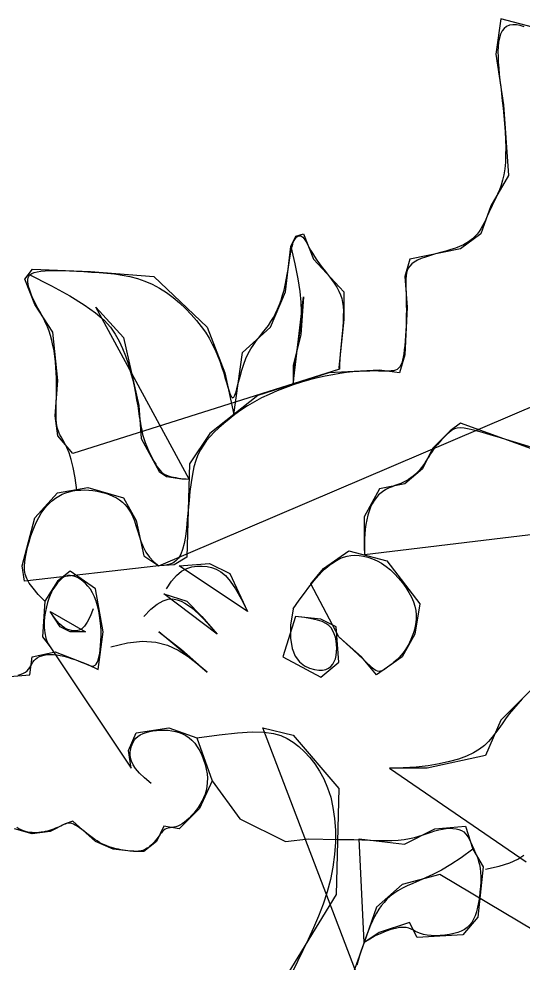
# Model space of a CAD drawing. Header units: metres. Extents: x -1226 to -815, y -1 to 952.
# Drawn here: x -1082.1 to -1029.2, y 401.7 to 500.8 of the extents above; entities that cross this region are included whole.
import ezdxf

# ---------------------------------------------------------------- set-up
doc = ezdxf.new("R2010")
doc.units = ezdxf.units.M
doc.layers.add('7', color=7, linetype='Continuous')

msp = doc.modelspace()

# ---------------------------------------------------------------- linework, layer by layer
at = {"layer": '7'}
for points in [[(-1027.55, 499.74), (-1031.53, 500.8), (-1032.06, 497.09), (-1031.26, 491.78), (-1030.73, 484.36), (-1032.59, 481.17), (-1033.65, 478.26), (-1035.78, 476.66), (-1041.09, 475.6), (-1041.62, 473.75), (-1041.35, 470.56), (-1041.62, 465.53), (-1042.15, 463.67), (-1044.27, 463.93), (-1049.58, 463.67), (-1057.02, 461.28), (-1062.06, 457.3), (-1064.19, 454.12), (-1064.45, 444.31), (-1065.78, 443.51), (-1067.39, 443.39)], [(-1029.09, 499.97), (-1029.51, 500.1), (-1029.91, 500.18), (-1030.3, 500.19), (-1030.65, 500.13), (-1030.96, 500), (-1031.21, 499.8), (-1031.42, 499.53), (-1031.58, 499.2), (-1031.7, 498.81), (-1031.78, 498.37), (-1031.83, 497.89), (-1031.85, 497.37), (-1031.84, 496.82), (-1031.81, 496.25), (-1031.77, 495.64), (-1031.71, 495.01), (-1031.64, 494.36), (-1031.56, 493.67), (-1031.48, 492.96), (-1031.39, 492.21), (-1031.31, 491.43), (-1031.23, 490.62), (-1031.16, 489.79), (-1031.1, 488.95), (-1031.05, 488.11), (-1031.03, 487.3), (-1031.04, 486.51), (-1031.07, 485.76), (-1031.13, 485.06), (-1031.23, 484.43), (-1031.36, 483.86), (-1031.52, 483.34), (-1031.7, 482.86), (-1031.88, 482.42), (-1032.08, 482), (-1032.27, 481.6), (-1032.46, 481.22), (-1032.64, 480.84), (-1032.8, 480.47), (-1032.97, 480.1), (-1033.13, 479.75), (-1033.29, 479.41), (-1033.46, 479.08), (-1033.64, 478.77), (-1033.83, 478.48), (-1034.04, 478.21), (-1034.27, 477.95), (-1034.52, 477.72), (-1034.8, 477.5), (-1035.12, 477.29), (-1035.47, 477.1), (-1035.87, 476.92), (-1036.31, 476.75), (-1036.8, 476.59), (-1037.32, 476.43), (-1037.86, 476.28), (-1038.4, 476.13), (-1038.93, 475.97), (-1039.43, 475.81), (-1039.89, 475.65), (-1040.29, 475.47), (-1040.62, 475.28), (-1040.88, 475.08), (-1041.09, 474.86), (-1041.24, 474.63), (-1041.35, 474.38), (-1041.42, 474.12), (-1041.46, 473.83), (-1041.49, 473.53), (-1041.5, 473.2), (-1041.5, 472.85), (-1041.49, 472.48), (-1041.48, 472.09), (-1041.47, 471.67), (-1041.46, 471.23), (-1041.45, 470.75), (-1041.44, 470.25), (-1041.45, 469.73), (-1041.46, 469.18), (-1041.48, 468.63), (-1041.5, 468.07), (-1041.53, 467.53), (-1041.57, 467), (-1041.62, 466.51), (-1041.66, 466.06), (-1041.72, 465.65), (-1041.77, 465.29), (-1041.84, 464.98), (-1041.92, 464.71), (-1042.02, 464.48), (-1042.13, 464.29), (-1042.26, 464.14), (-1042.42, 464.02), (-1042.59, 463.94), (-1042.8, 463.88), (-1043.04, 463.85), (-1043.31, 463.83), (-1043.62, 463.83), (-1043.97, 463.84), (-1044.36, 463.84), (-1044.8, 463.85), (-1045.29, 463.84), (-1045.83, 463.82), (-1046.41, 463.79), (-1047.04, 463.75), (-1047.71, 463.68), (-1048.41, 463.58), (-1049.16, 463.46), (-1049.94, 463.31), (-1050.75, 463.13), (-1051.59, 462.92), (-1052.44, 462.67), (-1053.3, 462.4), (-1054.15, 462.09), (-1055, 461.76), (-1055.82, 461.4), (-1056.62, 461.02), (-1057.38, 460.61), (-1058.1, 460.18), (-1058.79, 459.73), (-1059.43, 459.28), (-1060.03, 458.81), (-1060.59, 458.35), (-1061.1, 457.89), (-1061.58, 457.44), (-1062, 456.99), (-1062.38, 456.55), (-1062.72, 456.08), (-1063.02, 455.59), (-1063.29, 455.05), (-1063.52, 454.45), (-1063.71, 453.78), (-1063.88, 453.02), (-1064.01, 452.16), (-1064.13, 451.22), (-1064.23, 450.25), (-1064.32, 449.26), (-1064.41, 448.28), (-1064.5, 447.35), (-1064.61, 446.49), (-1064.74, 445.74), (-1064.9, 445.12), (-1065.09, 444.62), (-1065.32, 444.22), (-1065.6, 443.92), (-1065.94, 443.7), (-1066.35, 443.55), (-1066.83, 443.45), (-1067.39, 443.39), (-1024.36, 461.81)], [(-1075.99, 451.33), (-1075.99, 451.33), (-1076.16, 452.64), (-1076.36, 453.71), (-1076.57, 454.58), (-1076.8, 455.27), (-1077.03, 455.81), (-1077.25, 456.25), (-1077.46, 456.61), (-1077.64, 456.93), (-1077.79, 457.23), (-1077.91, 457.53), (-1078, 457.82), (-1078.07, 458.12), (-1078.12, 458.42), (-1078.15, 458.74), (-1078.16, 459.07), (-1078.17, 459.42), (-1078.17, 459.8), (-1078.16, 460.2), (-1078.14, 460.63), (-1078.13, 461.08), (-1078.12, 461.55), (-1078.11, 462.04), (-1078.11, 462.56), (-1078.12, 463.09), (-1078.15, 463.65), (-1078.18, 464.22), (-1078.24, 464.8), (-1078.3, 465.38), (-1078.38, 465.95), (-1078.49, 466.51), (-1078.6, 467.05), (-1078.74, 467.56), (-1078.9, 468.04), (-1079.08, 468.49), (-1079.27, 468.92), (-1079.46, 469.32), (-1079.66, 469.71), (-1079.86, 470.08), (-1080.06, 470.43), (-1080.25, 470.79), (-1080.42, 471.13), (-1080.59, 471.47), (-1080.73, 471.8), (-1080.86, 472.12), (-1080.96, 472.42), (-1081.05, 472.71), (-1081.1, 472.97), (-1081.13, 473.22), (-1081.13, 473.44), (-1081.1, 473.63), (-1081.02, 473.8), (-1080.9, 473.95), (-1080.71, 474.08), (-1080.47, 474.18), (-1080.15, 474.26), (-1079.76, 474.32), (-1079.29, 474.36), (-1078.75, 474.38), (-1078.14, 474.39), (-1077.47, 474.38), (-1076.76, 474.35), (-1076.02, 474.32), (-1075.24, 474.28), (-1074.45, 474.23), (-1073.65, 474.18), (-1072.85, 474.11), (-1072.04, 474.03), (-1071.23, 473.91), (-1070.43, 473.75), (-1069.64, 473.54), (-1068.85, 473.28), (-1068.08, 472.95), (-1067.33, 472.55), (-1066.59, 472.09), (-1065.89, 471.57), (-1065.21, 471.01), (-1064.58, 470.41), (-1063.99, 469.79), (-1063.44, 469.16), (-1062.95, 468.53), (-1062.51, 467.91), (-1062.13, 467.29), (-1061.79, 466.68), (-1061.5, 466.07), (-1061.24, 465.48), (-1061.01, 464.89), (-1060.81, 464.31), (-1060.62, 463.73), (-1060.46, 463.17), (-1060.3, 462.63), (-1060.16, 462.14), (-1060.02, 461.72), (-1059.9, 461.38), (-1059.77, 461.15), (-1059.66, 461.05), (-1059.54, 461.1), (-1059.42, 461.32), (-1059.3, 461.67), (-1059.17, 462.14), (-1059.03, 462.69), (-1058.88, 463.29), (-1058.7, 463.92), (-1058.5, 464.55), (-1058.28, 465.15), (-1058.02, 465.69), (-1057.74, 466.19), (-1057.45, 466.64), (-1057.14, 467.06), (-1056.82, 467.46), (-1056.51, 467.84), (-1056.2, 468.23), (-1055.91, 468.62), (-1055.64, 469.03), (-1055.39, 469.45), (-1055.16, 469.89), (-1054.94, 470.34), (-1054.75, 470.82), (-1054.57, 471.3), (-1054.42, 471.81), (-1054.27, 472.33), (-1054.15, 472.87), (-1054.04, 473.41), (-1053.94, 473.96), (-1053.85, 474.49), (-1053.77, 475), (-1053.7, 475.48), (-1053.63, 475.92), (-1053.57, 476.31), (-1053.5, 476.65), (-1053.43, 476.93), (-1053.36, 477.17), (-1053.3, 477.37), (-1053.22, 477.53), (-1053.15, 477.66), (-1053.07, 477.77), (-1052.99, 477.86), (-1052.91, 477.93), (-1052.82, 477.99), (-1052.72, 478.03), (-1052.63, 478.05), (-1052.52, 478.03), (-1052.42, 477.98), (-1052.31, 477.9), (-1052.19, 477.77), (-1052.08, 477.6), (-1051.95, 477.39), (-1051.81, 477.14), (-1051.66, 476.85), (-1051.49, 476.54), (-1051.29, 476.2), (-1051.07, 475.85), (-1050.82, 475.47), (-1050.54, 475.08), (-1050.24, 474.69), (-1049.92, 474.28), (-1049.61, 473.87), (-1049.3, 473.46), (-1049.01, 473.05), (-1048.74, 472.65), (-1048.52, 472.24), (-1048.35, 471.85), (-1048.22, 471.45), (-1048.13, 471.04), (-1048.07, 470.61), (-1048.05, 470.15), (-1048.06, 469.64), (-1048.08, 469.08), (-1048.12, 468.46), (-1048.18, 467.78), (-1048.24, 467.06), (-1048.31, 466.34), (-1048.37, 465.66), (-1048.42, 465.05), (-1048.46, 464.55), (-1048.47, 464.2), (-1048.47, 464.03), (-1076.4, 455.18), (-1077.99, 457.04), (-1078.26, 459.16), (-1077.99, 462.87), (-1078.52, 467.91), (-1080.38, 470.83), (-1081.44, 473.48), (-1080.65, 474.54), (-1074.54, 474.28), (-1067.9, 473.75), (-1062.33, 468.44), (-1060.47, 463.67), (-1059.54, 459.29), (-1058.61, 465.79), (-1055.69, 468.44), (-1054.1, 472.16), (-1053.57, 476.93), (-1053.04, 477.99), (-1052.24, 478.26), (-1051.18, 475.6), (-1047.99, 472.16), (-1047.99, 469.24), (-1048.52, 464.2), (-1048.47, 464.03)], [(-1053.57, 476.93), (-1053.57, 476.93), (-1053.13, 475.09), (-1052.82, 473.52), (-1052.62, 472.2), (-1052.5, 471.07), (-1052.46, 470.11), (-1052.48, 469.27), (-1052.55, 468.53), (-1052.64, 467.85), (-1052.74, 467.18), (-1052.85, 466.53), (-1052.96, 465.88), (-1053.07, 465.23), (-1053.16, 464.58), (-1053.23, 463.9), (-1053.28, 463.2), (-1053.3, 462.47), (-1052.24, 471.63), (-1052.5, 467.65), (-1053.3, 464.46), (-1053.3, 462.47)], [(-1081.05, 474.01), (-1081.05, 474.01), (-1078.66, 472.8), (-1076.73, 471.74), (-1075.21, 470.8), (-1074.03, 469.95), (-1073.14, 469.17), (-1072.47, 468.44), (-1071.96, 467.72), (-1071.55, 466.98), (-1071.2, 466.22), (-1070.89, 465.43), (-1070.62, 464.63), (-1070.38, 463.83), (-1070.17, 463.04), (-1069.99, 462.27), (-1069.84, 461.53), (-1069.72, 460.84), (-1069.61, 460.2), (-1069.52, 459.62), (-1069.44, 459.08), (-1069.36, 458.57), (-1069.28, 458.1), (-1069.19, 457.64), (-1069.09, 457.2), (-1068.97, 456.77), (-1068.82, 456.34), (-1068.66, 455.92), (-1068.48, 455.51), (-1068.29, 455.11), (-1068.1, 454.74), (-1067.91, 454.39), (-1067.72, 454.08), (-1067.55, 453.81), (-1067.39, 453.58), (-1067.24, 453.4), (-1067.1, 453.25), (-1066.96, 453.12), (-1066.82, 453.02), (-1066.67, 452.94), (-1066.5, 452.88), (-1066.31, 452.82), (-1066.1, 452.76), (-1065.87, 452.71), (-1065.62, 452.66), (-1065.35, 452.61), (-1065.08, 452.57), (-1064.8, 452.54), (-1064.51, 452.52), (-1064.23, 452.51), (-1074.01, 470.56), (-1071.09, 467.38), (-1069.5, 460.22), (-1069.23, 456.77), (-1067.37, 453.32), (-1066.58, 452.79), (-1064.98, 452.53), (-1064.23, 452.51)], [(-1025.42, 454.65), (-1035.78, 458.36), (-1036.84, 457.57), (-1038.7, 455.71), (-1039.76, 453.59), (-1041.62, 452), (-1044.27, 451.47), (-1045.87, 448.55), (-1045.87, 445.37), (-1045.82, 444.58)], [(-1028.51, 455.9), (-1029.53, 456.2), (-1030.56, 456.51), (-1031.58, 456.83), (-1032.56, 457.13), (-1033.45, 457.4), (-1034.23, 457.61), (-1034.87, 457.76), (-1035.39, 457.85), (-1035.81, 457.87), (-1036.13, 457.85), (-1036.39, 457.78), (-1036.61, 457.68), (-1036.79, 457.55), (-1036.97, 457.39), (-1037.16, 457.22), (-1037.36, 457.03), (-1037.56, 456.83), (-1037.77, 456.61), (-1037.98, 456.39), (-1038.18, 456.15), (-1038.38, 455.91), (-1038.57, 455.67), (-1038.74, 455.42), (-1038.91, 455.16), (-1039.07, 454.91), (-1039.23, 454.66), (-1039.39, 454.4), (-1039.55, 454.16), (-1039.72, 453.91), (-1039.89, 453.68), (-1040.08, 453.45), (-1040.28, 453.23), (-1040.5, 453.02), (-1040.72, 452.83), (-1040.96, 452.64), (-1041.21, 452.47), (-1041.48, 452.32), (-1041.75, 452.18), (-1042.04, 452.05), (-1042.34, 451.93), (-1042.64, 451.82), (-1042.94, 451.71), (-1043.24, 451.58), (-1043.54, 451.44), (-1043.82, 451.27), (-1044.1, 451.07), (-1044.35, 450.84), (-1044.59, 450.57), (-1044.81, 450.26), (-1045.02, 449.92), (-1045.2, 449.55), (-1045.35, 449.14), (-1045.49, 448.71), (-1045.6, 448.24), (-1045.69, 447.75), (-1045.75, 447.24), (-1045.8, 446.73), (-1045.83, 446.23), (-1045.84, 445.75), (-1045.84, 445.31), (-1045.83, 444.91), (-1045.82, 444.58), (-1015.07, 448.29)], [(-1079.34, 439.68), (-1079.34, 439.68), (-1080.04, 440.41), (-1080.58, 441.05), (-1080.98, 441.6), (-1081.24, 442.09), (-1081.4, 442.53), (-1081.47, 442.96), (-1081.48, 443.38), (-1081.44, 443.83), (-1081.37, 444.31), (-1081.27, 444.83), (-1081.15, 445.37), (-1081, 445.91), (-1080.84, 446.46), (-1080.65, 447.01), (-1080.44, 447.53), (-1080.22, 448.03), (-1079.98, 448.49), (-1079.72, 448.92), (-1079.45, 449.31), (-1079.16, 449.66), (-1078.86, 449.98), (-1078.55, 450.26), (-1078.22, 450.51), (-1077.88, 450.73), (-1077.52, 450.91), (-1077.15, 451.06), (-1076.78, 451.18), (-1076.39, 451.27), (-1075.99, 451.33), (-1075.58, 451.36), (-1075.16, 451.37), (-1074.73, 451.35), (-1074.3, 451.3), (-1073.86, 451.23), (-1073.43, 451.14), (-1073, 451.02), (-1072.59, 450.88), (-1072.2, 450.72), (-1071.84, 450.53), (-1071.5, 450.33), (-1071.21, 450.1), (-1070.94, 449.85), (-1070.71, 449.57), (-1070.49, 449.26), (-1070.3, 448.92), (-1070.13, 448.53), (-1069.96, 448.11), (-1069.8, 447.63), (-1069.64, 447.11), (-1069.47, 446.56), (-1069.27, 445.99), (-1069.03, 445.41), (-1068.74, 444.85), (-1068.38, 444.31), (-1067.93, 443.82), (-1067.39, 443.39), (-1081.46, 441.8), (-1081.73, 443.39), (-1080.4, 448.43), (-1078.01, 451.08), (-1074.82, 451.61), (-1071.11, 450.55), (-1069.78, 448.16), (-1068.98, 444.45), (-1067.39, 443.39)], [(-1053.32, 438.88), (-1053.32, 438.88), (-1052.67, 439.79), (-1052.13, 440.55), (-1051.66, 441.17), (-1051.26, 441.69), (-1050.91, 442.11), (-1050.6, 442.46), (-1050.31, 442.76), (-1050.02, 443.04), (-1049.72, 443.3), (-1049.42, 443.54), (-1049.1, 443.77), (-1048.76, 443.98), (-1048.41, 444.16), (-1048.05, 444.31), (-1047.66, 444.42), (-1047.26, 444.49), (-1046.83, 444.52), (-1046.39, 444.5), (-1045.93, 444.43), (-1045.47, 444.32), (-1045, 444.15), (-1044.52, 443.93), (-1044.05, 443.67), (-1043.58, 443.35), (-1043.12, 442.97), (-1042.68, 442.55), (-1042.26, 442.1), (-1041.86, 441.62), (-1041.5, 441.13), (-1041.19, 440.62), (-1040.92, 440.12), (-1040.71, 439.63), (-1040.55, 439.16), (-1040.46, 438.71), (-1040.41, 438.28), (-1040.41, 437.86), (-1040.44, 437.47), (-1040.51, 437.08), (-1040.6, 436.72), (-1040.71, 436.36), (-1040.83, 436.02), (-1040.96, 435.69), (-1041.11, 435.37), (-1041.26, 435.07), (-1041.43, 434.79), (-1041.61, 434.51), (-1041.79, 434.26), (-1041.99, 434.02), (-1042.19, 433.79), (-1042.4, 433.59), (-1042.61, 433.39), (-1042.82, 433.22), (-1043.02, 433.05), (-1043.22, 432.91), (-1043.41, 432.77), (-1043.58, 432.65), (-1043.74, 432.54), (-1043.89, 432.45), (-1044.03, 432.38), (-1044.17, 432.34), (-1044.31, 432.33), (-1044.47, 432.35), (-1044.63, 432.42), (-1044.82, 432.54), (-1045.04, 432.71), (-1045.29, 432.93), (-1045.6, 433.23), (-1045.98, 433.6), (-1046.45, 434.05), (-1047.02, 434.59), (-1047.71, 435.22), (-1048.54, 435.96), (-1051.46, 441.53), (-1050.13, 443.12), (-1047.48, 444.98), (-1043.49, 443.92), (-1040.04, 439.41), (-1040.57, 436.23), (-1041.9, 433.84), (-1043.76, 432.51), (-1044.56, 431.98), (-1046.15, 433.84), (-1048.54, 435.96)], [(-1066.59, 441), (-1066.59, 441), (-1066.08, 441.8), (-1065.55, 442.4), (-1065.01, 442.84), (-1064.47, 443.13), (-1063.92, 443.31), (-1063.38, 443.38), (-1062.85, 443.38), (-1062.34, 443.32), (-1061.86, 443.23), (-1061.38, 443.06), (-1060.91, 442.79), (-1060.42, 442.39), (-1059.91, 441.8), (-1059.36, 441), (-1058.76, 439.95), (-1058.1, 438.62), (-1065.26, 443.39), (-1062.08, 443.65), (-1059.95, 442.59), (-1058.1, 438.62)], [(-1083.85, 431.72), (-1080.93, 431.98), (-1080.66, 433.84), (-1078.27, 434.37), (-1074.82, 433.05), (-1073.76, 432.51), (-1073.23, 436.49), (-1074.03, 441), (-1076.68, 442.86), (-1078.01, 441.8), (-1079.34, 439.68), (-1079.6, 435.96), (-1078.8, 434.9)], [(-1082.12, 431.94), (-1081.84, 432.03), (-1081.59, 432.13), (-1081.37, 432.25), (-1081.19, 432.39), (-1081.04, 432.56), (-1080.92, 432.73), (-1080.81, 432.92), (-1080.7, 433.1), (-1080.59, 433.29), (-1080.46, 433.46), (-1080.31, 433.62), (-1080.13, 433.76), (-1079.91, 433.88), (-1079.67, 433.97), (-1079.4, 434.04), (-1079.11, 434.09), (-1078.79, 434.1), (-1078.45, 434.1), (-1078.1, 434.06), (-1077.72, 434), (-1077.34, 433.91), (-1076.96, 433.81), (-1076.58, 433.69), (-1076.2, 433.56), (-1075.85, 433.43), (-1075.52, 433.3), (-1075.22, 433.18), (-1074.96, 433.07), (-1074.73, 432.98), (-1074.53, 432.92), (-1074.35, 432.89), (-1074.2, 432.9), (-1074.07, 432.97), (-1073.95, 433.08), (-1073.85, 433.27), (-1073.75, 433.52), (-1073.67, 433.83), (-1073.59, 434.19), (-1073.53, 434.61), (-1073.49, 435.06), (-1073.46, 435.55), (-1073.44, 436.06), (-1073.45, 436.58), (-1073.48, 437.12), (-1073.53, 437.65), (-1073.6, 438.18), (-1073.69, 438.7), (-1073.81, 439.21), (-1073.96, 439.69), (-1074.13, 440.14), (-1074.34, 440.56), (-1074.56, 440.94), (-1074.82, 441.27), (-1075.09, 441.56), (-1075.36, 441.81), (-1075.65, 442.02), (-1075.93, 442.18), (-1076.2, 442.3), (-1076.46, 442.37), (-1076.7, 442.4), (-1076.92, 442.39), (-1077.12, 442.33), (-1077.32, 442.25), (-1077.5, 442.13), (-1077.67, 441.98), (-1077.84, 441.81), (-1078.01, 441.62), (-1078.17, 441.41), (-1078.34, 441.18), (-1078.5, 440.93), (-1078.65, 440.64), (-1078.8, 440.32), (-1078.94, 439.96), (-1079.07, 439.56), (-1079.18, 439.1), (-1079.28, 438.6), (-1079.36, 438.05), (-1079.4, 437.49), (-1079.4, 436.92), (-1079.35, 436.36), (-1079.24, 435.83), (-1079.06, 435.33), (-1078.8, 434.9), (-1070.31, 422.17), (-1070.57, 424.03), (-1069.78, 425.88), (-1066.33, 426.41), (-1063.41, 425.35), (-1061.81, 420.84), (-1063.14, 417.93), (-1065.26, 415.81), (-1066.86, 416.07), (-1067.65, 414.48), (-1068.98, 413.42), (-1070.04, 413.42), (-1072.17, 413.68), (-1074.03, 414.48), (-1076.42, 416.6), (-1077.21, 416.34), (-1078.8, 415.54), (-1080.66, 415.28), (-1082.52, 415.81)], [(-1068.98, 438.08), (-1068.98, 438.08), (-1068.23, 438.85), (-1067.55, 439.39), (-1066.95, 439.73), (-1066.4, 439.9), (-1065.91, 439.93), (-1065.46, 439.85), (-1065.05, 439.69), (-1064.67, 439.48), (-1064.3, 439.24), (-1063.94, 438.98), (-1063.58, 438.68), (-1063.2, 438.33), (-1062.79, 437.91), (-1062.34, 437.44), (-1061.84, 436.88), (-1061.28, 436.23), (-1066.86, 440.47), (-1064.47, 439.68), (-1062.88, 438.08), (-1061.28, 436.23)], [(-1074.29, 438.88), (-1074.29, 438.88), (-1074.59, 438.09), (-1074.89, 437.5), (-1075.18, 437.08), (-1075.47, 436.81), (-1075.75, 436.65), (-1076.03, 436.59), (-1076.29, 436.59), (-1076.55, 436.63), (-1076.79, 436.68), (-1077.03, 436.77), (-1077.27, 436.89), (-1077.53, 437.07), (-1077.8, 437.32), (-1078.1, 437.65), (-1078.43, 438.08), (-1078.8, 438.62), (-1075.09, 436.49), (-1076.68, 436.49), (-1077.74, 437.02), (-1078.8, 438.62)], [(-1053.32, 438.88), (-1053.32, 438.88), (-1053.58, 437.17), (-1053.6, 435.8), (-1053.42, 434.72), (-1053.09, 433.91), (-1052.64, 433.32), (-1052.13, 432.91), (-1051.6, 432.66), (-1051.08, 432.51), (-1050.62, 432.45), (-1050.23, 432.46), (-1049.89, 432.53), (-1049.6, 432.66), (-1049.36, 432.84), (-1049.16, 433.07), (-1049.01, 433.35), (-1048.89, 433.66), (-1048.81, 434.01), (-1048.76, 434.38), (-1048.74, 434.77), (-1048.76, 435.16), (-1048.81, 435.55), (-1048.89, 435.92), (-1049.01, 436.28), (-1049.16, 436.6), (-1049.34, 436.89), (-1049.58, 437.14), (-1049.88, 437.36), (-1050.28, 437.55), (-1050.77, 437.72), (-1051.39, 437.86), (-1052.14, 437.98), (-1053.05, 438.08), (-1054.38, 433.84), (-1050.4, 431.72), (-1048.54, 433.31), (-1048.8, 437.02), (-1050.4, 437.82), (-1053.05, 438.08)], [(-1072.43, 434.9), (-1072.43, 434.9), (-1070.66, 435.34), (-1069.1, 435.49), (-1067.72, 435.39), (-1066.49, 435.07), (-1065.37, 434.56), (-1064.33, 433.89), (-1063.33, 433.11), (-1062.34, 432.25), (-1067.39, 436.49), (-1065, 434.64), (-1062.34, 432.25)], [(-1027.03, 431.72), (-1031.55, 427.21), (-1033.14, 423.5), (-1039.25, 422.17), (-1043.23, 422.17)], [(-1028.83, 429.95), (-1029.3, 429.44), (-1029.76, 428.91), (-1030.22, 428.39), (-1030.66, 427.86), (-1031.06, 427.34), (-1031.42, 426.84), (-1031.76, 426.34), (-1032.09, 425.87), (-1032.44, 425.41), (-1032.82, 424.97), (-1033.27, 424.55), (-1033.78, 424.15), (-1034.4, 423.78), (-1035.13, 423.44), (-1035.98, 423.13), (-1036.93, 422.86), (-1037.99, 422.62), (-1039.16, 422.43), (-1040.42, 422.29), (-1041.78, 422.2), (-1043.23, 422.17), (-1028.89, 412.36)], [(-1068.19, 420.58), (-1068.19, 420.58), (-1068.89, 421.15), (-1069.43, 421.66), (-1069.83, 422.12), (-1070.1, 422.53), (-1070.27, 422.91), (-1070.36, 423.26), (-1070.39, 423.57), (-1070.38, 423.87), (-1070.34, 424.16), (-1070.28, 424.42), (-1070.2, 424.67), (-1070.1, 424.91), (-1069.96, 425.13), (-1069.79, 425.32), (-1069.58, 425.5), (-1069.34, 425.66), (-1069.05, 425.8), (-1068.73, 425.92), (-1068.38, 426.02), (-1068.01, 426.09), (-1067.62, 426.14), (-1067.22, 426.17), (-1066.82, 426.17), (-1066.42, 426.15), (-1066.02, 426.1), (-1065.64, 426.03), (-1065.26, 425.92), (-1064.91, 425.78), (-1064.56, 425.6), (-1064.23, 425.37), (-1063.92, 425.1), (-1063.63, 424.78), (-1063.36, 424.41), (-1063.11, 423.99), (-1062.89, 423.54), (-1062.7, 423.06), (-1062.54, 422.57), (-1062.42, 422.08), (-1062.34, 421.59), (-1062.3, 421.11), (-1062.31, 420.66), (-1062.35, 420.23), (-1062.44, 419.82), (-1062.55, 419.44), (-1062.7, 419.07), (-1062.87, 418.72), (-1063.06, 418.38), (-1063.27, 418.06), (-1063.49, 417.75), (-1063.73, 417.46), (-1063.96, 417.19), (-1064.21, 416.93), (-1064.45, 416.71), (-1064.7, 416.51), (-1064.94, 416.34), (-1065.18, 416.2), (-1065.4, 416.1), (-1065.62, 416.03), (-1065.83, 415.99), (-1066.03, 415.95), (-1066.22, 415.92), (-1066.4, 415.88), (-1066.57, 415.83), (-1066.72, 415.76), (-1066.87, 415.66), (-1067, 415.54), (-1067.13, 415.4), (-1067.25, 415.25), (-1067.37, 415.08), (-1067.49, 414.91), (-1067.61, 414.74), (-1067.74, 414.57), (-1067.88, 414.41), (-1068.02, 414.25), (-1068.17, 414.11), (-1068.32, 413.98), (-1068.48, 413.86), (-1068.63, 413.76), (-1068.79, 413.67), (-1068.94, 413.6), (-1069.08, 413.54), (-1069.23, 413.49), (-1069.38, 413.46), (-1069.53, 413.45), (-1069.69, 413.44), (-1069.85, 413.44), (-1070.03, 413.45), (-1070.22, 413.46), (-1070.43, 413.48), (-1070.65, 413.5), (-1070.88, 413.53), (-1071.12, 413.57), (-1071.37, 413.61), (-1071.62, 413.66), (-1071.87, 413.71), (-1072.12, 413.77), (-1072.37, 413.84), (-1072.61, 413.92), (-1072.86, 414.02), (-1073.1, 414.12), (-1073.35, 414.24), (-1073.6, 414.38), (-1073.85, 414.53), (-1074.11, 414.7), (-1074.38, 414.89), (-1074.66, 415.1), (-1074.93, 415.31), (-1075.2, 415.52), (-1075.46, 415.72), (-1075.71, 415.91), (-1075.94, 416.07), (-1076.15, 416.2), (-1076.34, 416.3), (-1076.5, 416.37), (-1076.66, 416.4), (-1076.8, 416.41), (-1076.93, 416.39), (-1077.06, 416.36), (-1077.2, 416.31), (-1077.34, 416.25), (-1077.5, 416.18), (-1077.67, 416.1), (-1077.84, 416.02), (-1078.03, 415.94), (-1078.23, 415.86), (-1078.43, 415.78), (-1078.64, 415.7), (-1078.85, 415.63), (-1079.07, 415.57), (-1079.29, 415.51), (-1079.51, 415.47), (-1079.74, 415.44), (-1079.97, 415.41), (-1080.2, 415.4), (-1080.43, 415.4), (-1080.66, 415.41), (-1080.9, 415.43), (-1081.13, 415.47), (-1081.36, 415.52), (-1081.59, 415.6), (-1081.82, 415.69), (-1082.06, 415.81), (-1082.29, 415.95)], [(-1039.51, 381.86), (-1056.5, 426.41), (-1053.32, 425.62), (-1048.54, 420.05), (-1048.8, 408.91), (-1054.64, 399.36)], [(-1063.41, 425.35), (-1063.41, 425.35), (-1061.06, 425.68), (-1059.14, 425.89), (-1057.6, 425.97), (-1056.37, 425.94), (-1055.39, 425.81), (-1054.6, 425.59), (-1053.93, 425.28), (-1053.32, 424.89), (-1052.72, 424.43), (-1052.14, 423.9), (-1051.57, 423.3), (-1051.03, 422.63), (-1050.54, 421.87), (-1050.09, 421.04), (-1049.7, 420.12), (-1049.38, 419.12), (-1049.14, 418.04), (-1048.97, 416.88), (-1048.89, 415.66), (-1048.89, 414.4), (-1048.98, 413.1), (-1049.14, 411.79), (-1049.39, 410.48), (-1049.73, 409.18), (-1050.15, 407.89), (-1050.64, 406.64), (-1051.18, 405.41), (-1051.74, 404.21), (-1052.31, 403.04), (-1052.86, 401.9), (-1053.38, 400.79)], [(-1061.81, 420.84), (-1058.89, 416.87), (-1054.11, 414.48), (-1051.72, 414.74), (-1048.67, 414.67)], [(-1048.67, 414.67), (-1048.67, 414.67), (-1047.82, 414.68), (-1046.96, 414.67), (-1046.12, 414.65), (-1045.29, 414.62), (-1044.48, 414.59), (-1043.71, 414.58), (-1042.98, 414.58), (-1042.3, 414.61), (-1041.68, 414.68), (-1041.12, 414.78), (-1040.6, 414.9), (-1040.13, 415.03), (-1039.68, 415.18), (-1039.26, 415.32), (-1038.85, 415.46), (-1038.45, 415.58), (-1038.05, 415.69), (-1037.66, 415.77), (-1037.28, 415.83), (-1036.91, 415.86), (-1036.56, 415.85), (-1036.23, 415.81), (-1035.93, 415.74), (-1035.66, 415.63), (-1035.43, 415.48), (-1035.23, 415.29), (-1035.06, 415.07), (-1034.91, 414.83), (-1034.78, 414.58), (-1034.65, 414.31), (-1034.54, 414.04), (-1034.42, 413.77), (-1034.31, 413.51), (-1034.19, 413.25), (-1034.07, 412.98), (-1033.96, 412.69), (-1033.87, 412.39), (-1033.78, 412.05), (-1033.72, 411.67), (-1033.67, 411.25), (-1033.65, 410.78), (-1033.65, 410.27), (-1033.68, 409.73), (-1033.73, 409.18), (-1033.79, 408.62), (-1033.88, 408.08), (-1033.99, 407.57), (-1034.11, 407.1), (-1034.25, 406.68), (-1034.42, 406.31), (-1034.6, 405.98), (-1034.82, 405.7), (-1035.07, 405.46), (-1035.36, 405.25), (-1035.69, 405.08), (-1036.06, 404.93), (-1036.48, 404.81), (-1036.94, 404.72), (-1037.42, 404.65), (-1037.9, 404.61), (-1038.38, 404.59), (-1038.84, 404.6), (-1039.27, 404.64), (-1039.64, 404.71), (-1039.96, 404.81), (-1040.24, 404.92), (-1040.48, 405.05), (-1040.71, 405.17), (-1040.93, 405.28), (-1041.18, 405.38), (-1041.45, 405.44), (-1041.77, 405.46), (-1042.15, 405.44), (-1042.58, 405.36), (-1043.06, 405.24), (-1043.58, 405.06), (-1044.13, 404.84), (-1044.7, 404.57), (-1045.29, 404.24), (-1045.88, 403.87), (-1046.41, 414.74), (-1041.64, 414.21), (-1038.45, 415.81), (-1035.26, 416.07), (-1034.47, 413.68), (-1033.41, 411.83), (-1033.94, 406.52), (-1035.53, 404.67), (-1040.31, 404.4), (-1041.1, 405.99), (-1044.29, 404.93), (-1045.88, 403.87)], [(-1034.47, 413.68), (-1034.47, 413.68), (-1035.69, 412.78), (-1036.8, 412.06), (-1037.78, 411.48), (-1038.66, 411.02), (-1039.45, 410.65), (-1040.15, 410.35), (-1040.78, 410.08), (-1041.35, 409.84), (-1041.86, 409.58), (-1042.33, 409.31), (-1042.75, 409.03), (-1043.13, 408.73), (-1043.48, 408.42), (-1043.79, 408.09), (-1044.07, 407.73), (-1044.33, 407.36), (-1044.57, 406.97), (-1044.79, 406.56), (-1045, 406.14), (-1045.19, 405.7), (-1045.37, 405.25), (-1045.55, 404.8), (-1045.72, 404.33), (-1045.88, 403.87), (-1046.05, 403.41), (-1046.21, 402.94), (-1046.36, 402.47), (-1046.51, 401.99), (-1046.64, 401.51)], [(-1033.14, 411.56), (-1033.14, 411.56), (-1031.71, 411.88), (-1030.6, 412.23), (-1029.75, 412.61), (-1029.12, 413.03)], [(-1018.97, 401.59), (-1019.74, 402.07), (-1020.66, 402.49), (-1021.77, 402.8), (-1023.08, 403), (-1024.64, 403.07), (-1037.92, 411.03), (-1041.9, 409.97), (-1044.56, 407.58), (-1045.88, 403.87), (-1047.21, 400.16)]]:
    msp.add_lwpolyline(points, dxfattribs=at)

doc.saveas('drawing.dxf')
